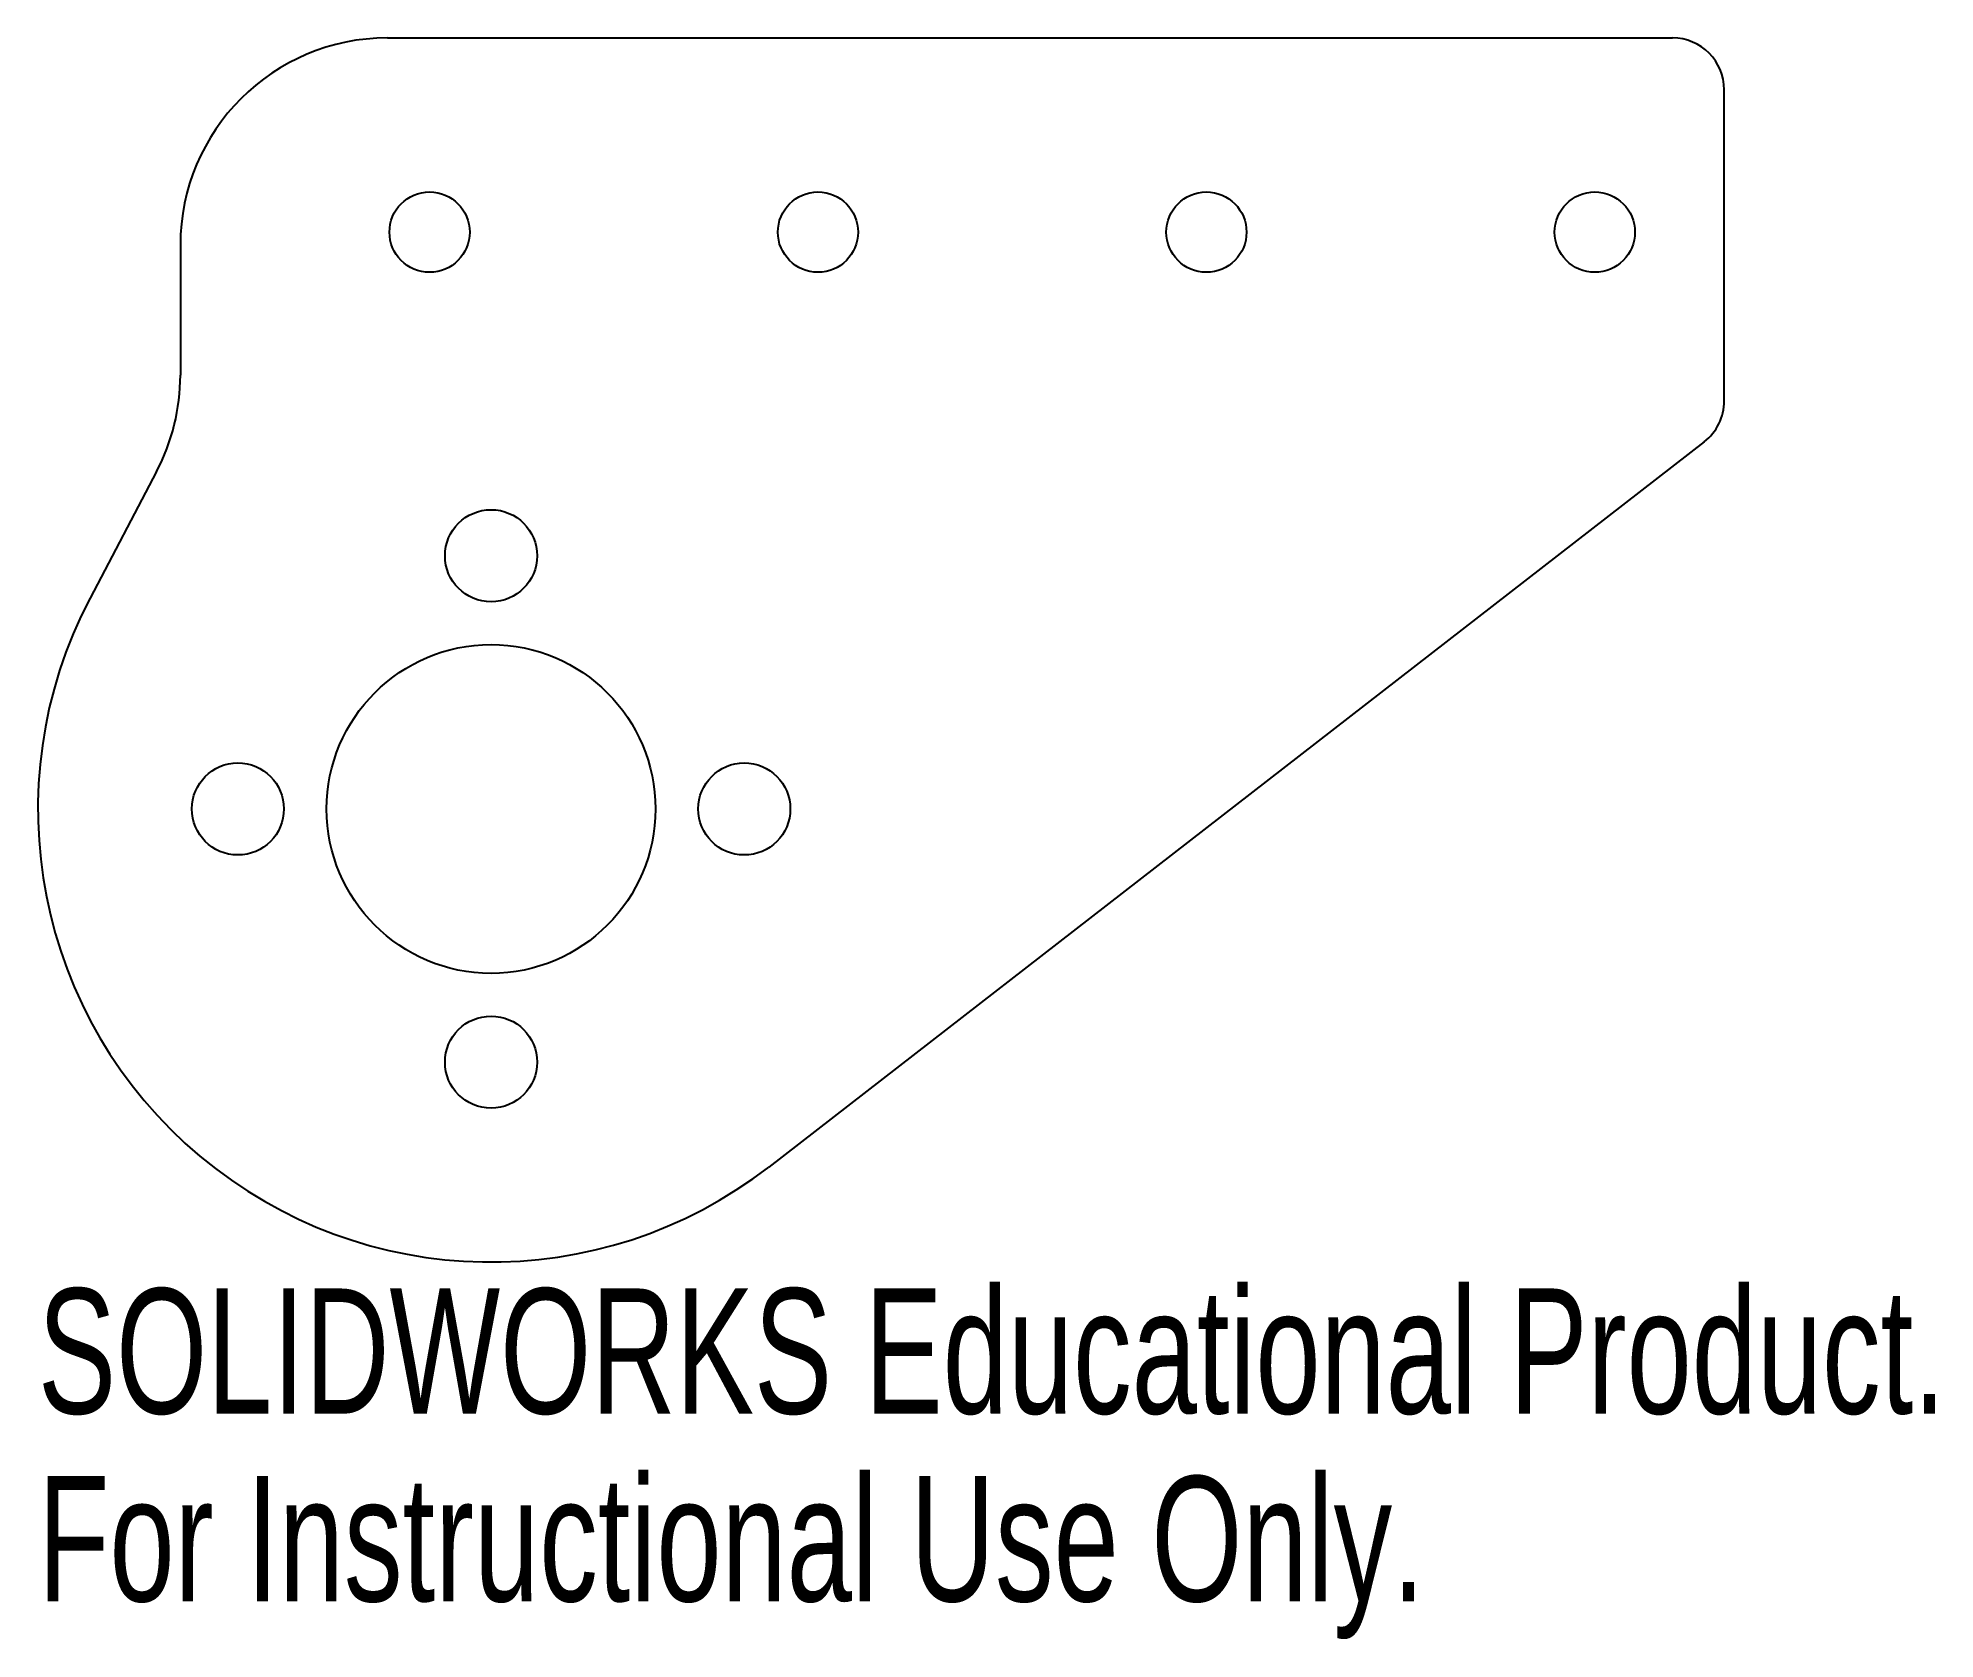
# Model space of a CAD drawing. Header units: millimetres. Extents: x -17.5 to 55.8, y -32.1 to 29.8.
import ezdxf

# ---------------------------------------------------------------- set-up
doc = ezdxf.new("R2010")
doc.units = ezdxf.units.MM
doc.styles.add('SLDTEXTSTYLE0', font='TXT', dxfattribs={"width": 0.7})

msp = doc.modelspace()

# ---------------------------------------------------------------- linework, layer by layer
at = {"color": 7, "linetype": 'Continuous', "lineweight": 25}
for p, q in [((-4, 29.779), (45.626, 29.779)), ((47.626, 15.759), (47.626, 27.779)), ((-12, 21.779), (-12, 16.754)), ((46.852, 14.178), (10.722, -13.831)), ((-12.92, 13.031), (-15.489, 8.146))]:
    msp.add_line(p, q, dxfattribs=at)
for centre, radius in [((-2.374, 22.279), 1.55), ((12.626, 22.279), 1.55), ((27.626, 22.279), 1.55), ((42.626, 22.279), 1.55), ((0, 9.779), 1.778), ((0, 0), 6.35), ((-9.779, 0), 1.778), ((9.779, 0), 1.778), ((0, -9.779), 1.778)]:
    msp.add_circle(centre, radius, dxfattribs=at)
for centre, radius, start, end in [((-4, 21.779), 8, 90, 180), ((45.626, 27.779), 2, 0, 90), ((-20, 16.754), 8, 332.25894, 0), ((45.626, 15.759), 2, 307.78444, 0), ((0, 0), 17.5, 152.25894, 307.78444)]:
    msp.add_arc(centre, radius, start, end, dxfattribs=at)

# ---------------------------------------------------------------- texts
at = {"color": 7, "linetype": 'Continuous', "char_height": 4.83362, "attachment_point": 1, "style": 'SLDTEXTSTYLE0'}
for s, insert in [('SOLIDWORKS Educational Product.', (-17.5, -18.52)), ('For Instructional Use Only.', (-17.5, -25.77))]:
    msp.add_mtext(s, dxfattribs=dict(at, insert=insert))

doc.saveas('drawing.dxf')
